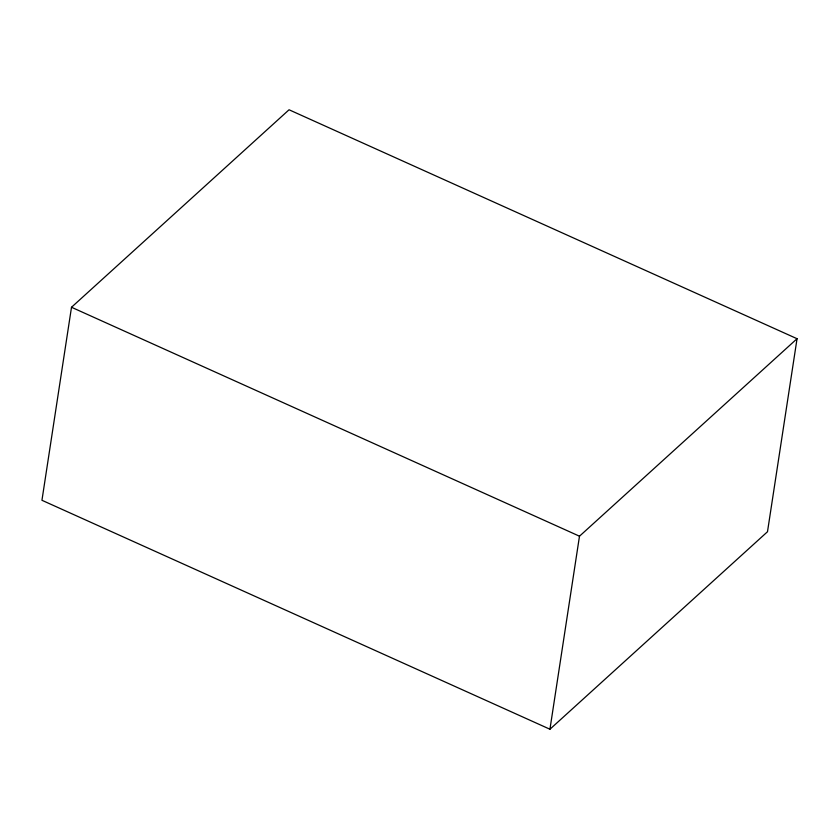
<?xml version="1.0" encoding="UTF-8"?>
<svg xmlns="http://www.w3.org/2000/svg" width="839" height="839" viewBox="0 0 839 839"><rect width="100%" height="100%" fill="white"/><g stroke="black" fill="none" stroke-linecap="round" stroke-linejoin="round"><path stroke-width="1.26" d="M71.504 307.263L41.95 500.285L549.944 729.227L767.496 531.737L797.05 338.715L289.056 109.773L71.504 307.263L579.487 536.205L797.05 338.715M549.944 729.227L579.487 536.205"/></g></svg>
